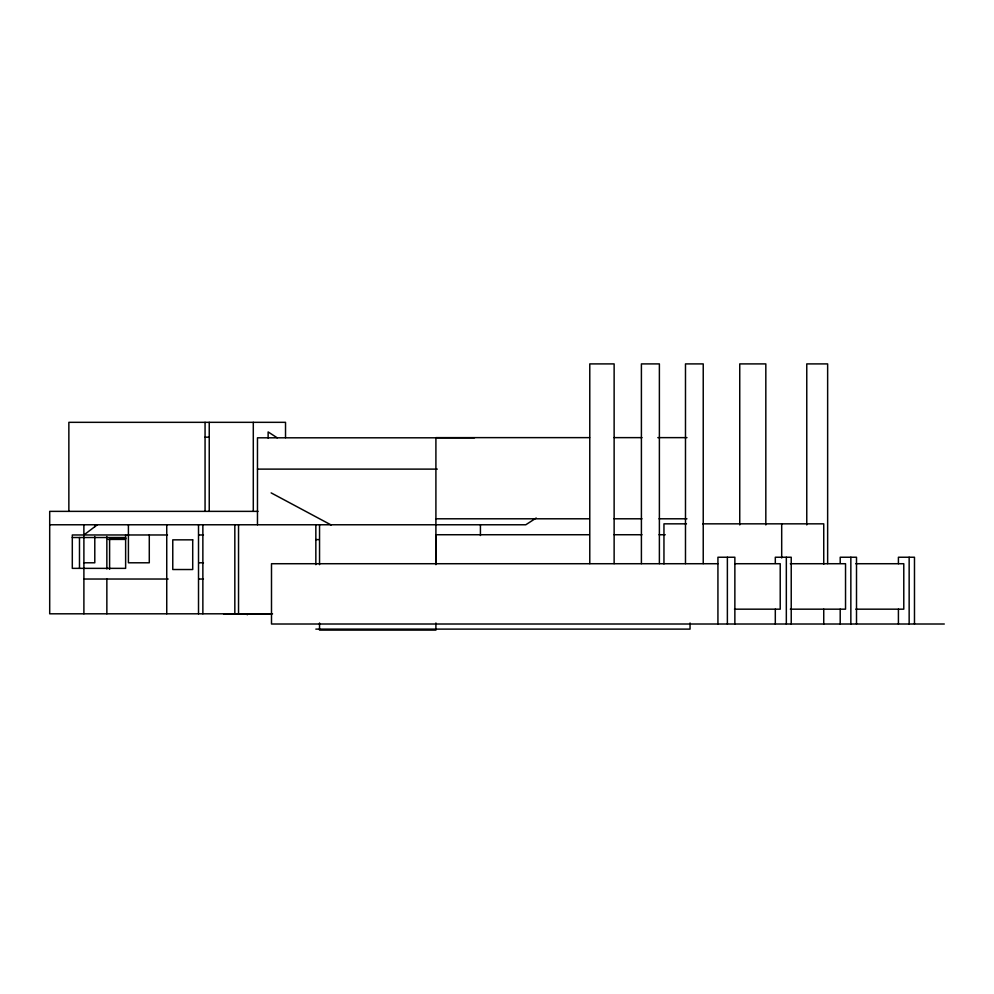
<?xml version="1.0" encoding="UTF-8"?>
<svg xmlns="http://www.w3.org/2000/svg" width="994" height="994" viewBox="0 0 994 994"><rect width="100%" height="100%" fill="white"/><g stroke="black" fill="none" stroke-linecap="round" stroke-linejoin="round"><path stroke-width="1.49" d="M435.906 564.667L435.906 437.633L589.628 437.633M83.894 534.971L97.35 524.77M536.201 518.023L525.789 524.77L49.7 524.77M205.062 437.174L209.237 437.174M614.106 437.633L642 437.633M657.804 437.633L686.978 437.633M474.511 437.807L257.471 437.807L257.471 524.77M257.471 469.118L437.298 469.118M258.018 511.363L49.7 511.363L49.7 613.807L272.555 613.807M435.906 518.793L589.318 518.793M614.106 518.793L642 518.793M659.047 518.793L686.941 518.793M686.481 523.838L663.955 523.838L663.955 563.909M702.683 523.838L823.74 523.838L823.74 564.182M589.318 534.735L435.906 534.735L435.906 564.132M614.106 534.735L642 534.735M659.047 534.735L665.247 534.735M167.501 534.971L72.301 534.971L72.301 568.357L125.629 568.357L125.629 534.971M198.999 534.971L203.447 534.971M72.301 537.518L125.629 537.518M125.952 538.686L109.601 538.686L109.601 569.351M108.135 539.419L125.082 539.419M315.843 539.605L318.912 539.605M83.894 562.79L94.79 562.79L94.79 536.511M198.999 562.79L203.447 562.79M717.929 563.722L271.499 563.722L271.499 624.008L944.3 624.008M734.69 563.722L780.215 563.722L780.215 609.173L734.491 609.173M790.317 563.722L845.534 563.722L845.534 609.173L790.317 609.173M855.822 563.722L903.782 563.722L903.782 609.173L855.822 609.173M83.894 579.03L168.16 579.03M198.8 579.03L203.41 579.03M271.524 614.019L223.613 613.807M315.843 629.115L690.047 629.115L690.047 622.989M271.151 492.887L331.151 524.981M277.251 437.832L268.132 431.93L268.132 438.056M914.48 624.008L914.48 557.236L898.414 557.236L898.414 563.722M909.15 557.236L909.15 624.008M898.414 609.173L898.414 624.008M856.505 624.008L856.505 557.236L840.203 557.236L840.203 563.337M850.852 557.236L850.852 624.008M840.203 609.173L840.203 624.008M827.642 563.635L827.642 363.903L806.768 363.903L806.768 524.919M823.74 609.173L823.74 624.008M791.224 624.008L791.224 557.236L775.308 557.236L775.308 563.337M786.329 557.236L786.329 624.008M781.694 523.838L781.694 557.969M775.308 609.173L775.308 624.008M765.827 524.919L765.827 363.903L739.747 363.903L739.747 524.919M734.864 624.008L734.864 557.236L717.929 557.236L717.929 624.008M727.372 557.236L727.372 624.008M703.23 563.635L703.23 363.903L685.487 363.903L685.487 563.635M659.382 563.635L659.382 363.903L641.403 363.903L641.403 563.635M614.13 563.635L614.13 363.903L589.777 363.903L589.777 563.635M480.425 524.77L480.425 535.505M435.906 622.977L435.906 630.097L319.546 630.097L319.546 622.977M319.546 524.77L319.546 564.667M315.843 524.77L315.843 564.679M285.526 437.683L285.526 422.326L68.859 422.326L68.859 511.363M253.296 422.326L253.296 511.363M247.27 614.019L247.27 614.801M238.535 524.77L238.535 613.807M234.832 524.77L234.832 613.807M209.237 422.326L209.237 511.363M205.062 422.326L205.062 511.363M202.863 524.77L202.863 613.807M198.514 524.77L198.514 613.807M166.743 524.77L166.743 613.807M149.286 534.971L149.286 562.79L128.412 562.79L128.412 524.77M106.855 536.511L106.855 568.978M106.855 579.03L106.855 613.807M94.79 524.77L94.79 526.708M83.894 524.77L83.856 535.517M83.894 536.511L83.894 613.807M79.483 537.518L79.483 568.357M192.712 539.841L172.77 539.841L172.77 569.525L192.712 569.525L192.712 539.841"/></g></svg>
